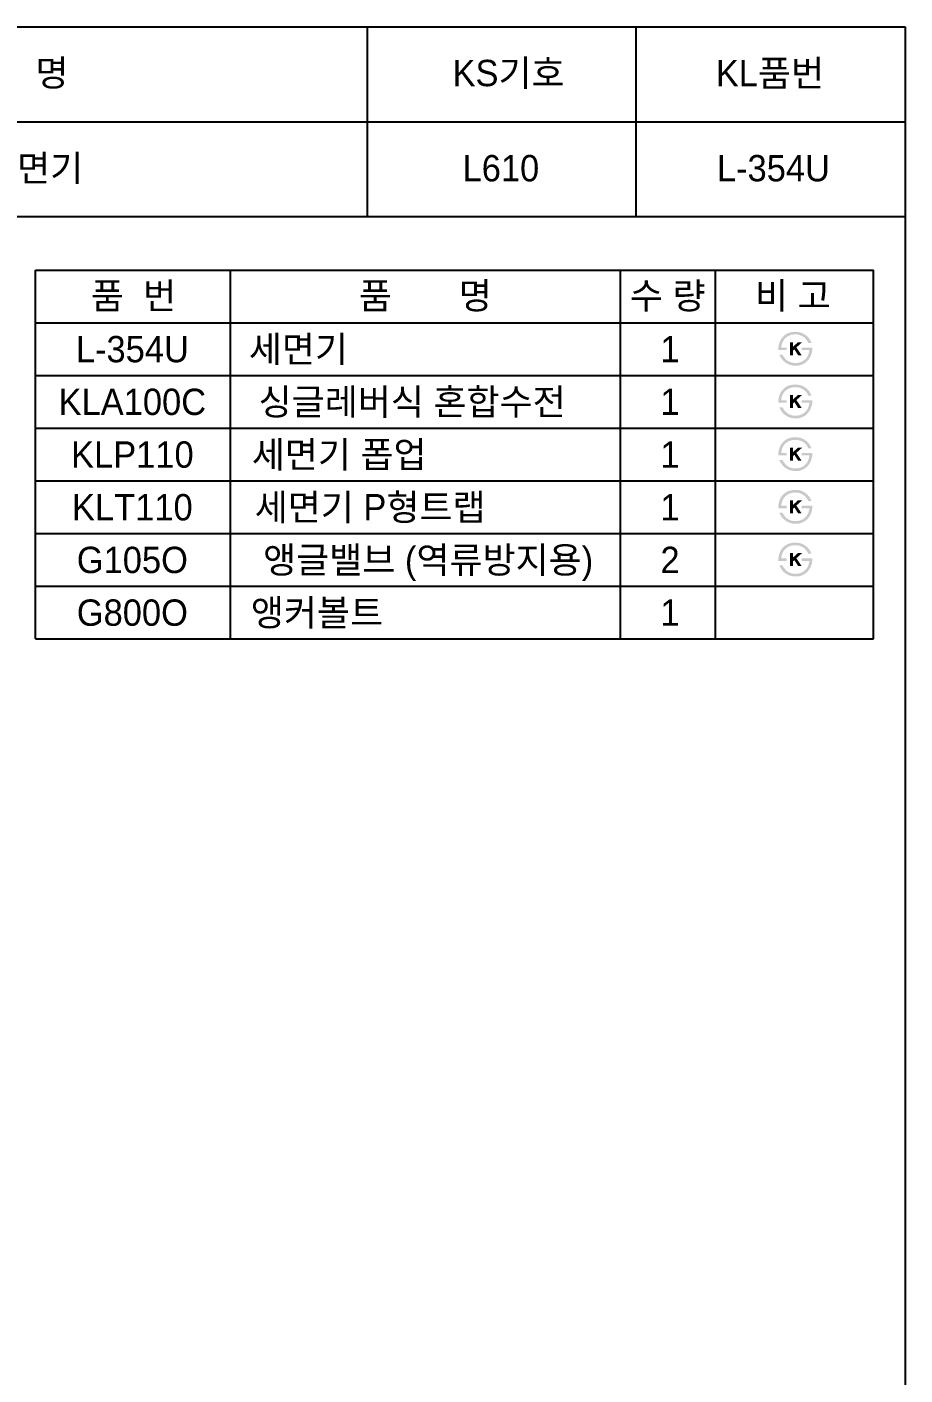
# Model space of a CAD drawing. Header units: millimetres. Extents: x 0 to 1800, y -67 to 2530.
# Drawn here: x 967 to 1800, y 1251 to 2530 of the extents above; entities that cross this region are included whole.
import ezdxf
from ezdxf.enums import TextEntityAlignment as Align

# ---------------------------------------------------------------- set-up
doc = ezdxf.new("R2010")
doc.units = ezdxf.units.MM
doc.layers.add('TEXT', color=7, linetype='Continuous')
doc.layers.add('도각라인', color=7, linetype='Continuous')
doc.styles.add('타이틀', font='H2GTRM.TTF', dxfattribs={"height": 25})

msp = doc.modelspace()

# ---------------------------------------------------------------- hatches: boundary and pattern name
at = {"layer": 'TEXT'}
for points in [[(1679.9, 2223.4), (1679.8, 2223.9), (1679.8, 2224.3), (1679.8, 2224.7), (1679.8, 2225.1), (1679.8, 2225.5), (1679.9, 2225.9), (1679.9, 2226.3), (1679.9, 2226.7), (1680, 2227.1), (1680, 2227.5), (1680.1, 2227.9), (1680.2, 2228.3), (1680.3, 2228.6), (1680.4, 2229), (1680.5, 2229.4), (1680.6, 2229.8), (1680.7, 2230.2), (1680.8, 2230.6), (1681, 2230.9), (1681.1, 2231.3), (1681.3, 2231.7), (1681.4, 2232), (1681.6, 2232.4), (1681.8, 2232.7), (1682, 2233.1), (1682.1, 2233.4), (1682.4, 2233.7), (1682.6, 2234), (1682.8, 2234.4), (1683, 2234.7), (1683.2, 2235), (1683.8, 2235.6), (1684, 2235.9), (1684.3, 2236.2), (1684.6, 2236.5), (1684.9, 2236.8), (1685.2, 2237), (1685.5, 2237.3), (1685.8, 2237.5), (1686.1, 2237.8), (1686.4, 2238), (1686.8, 2238.2), (1687.1, 2238.4), (1687.4, 2238.7), (1687.8, 2238.9), (1688.2, 2239), (1688.5, 2239.2), (1688.9, 2239.4), (1689.3, 2239.6), (1689.7, 2239.7), (1690.2, 2239.9), (1690.6, 2240), (1691, 2240.1), (1691.5, 2240.2), (1691.9, 2240.4), (1692.4, 2240.4), (1692.8, 2240.5), (1693.3, 2240.6), (1693.8, 2240.6), (1694.2, 2240.7), (1694.7, 2240.7), (1695.2, 2240.7), (1695.7, 2240.8), (1696.5, 2240.7), (1696.8, 2240.7), (1697.2, 2240.7), (1697.6, 2240.7), (1697.9, 2240.6), (1698.3, 2240.6), (1698.6, 2240.5), (1699, 2240.5), (1699.3, 2240.4), (1699.7, 2240.3), (1700, 2240.2), (1700.4, 2240.2), (1700.7, 2240.1), (1701, 2240), (1701.4, 2239.9), (1701.7, 2239.8), (1702, 2239.6), (1702.3, 2239.5), (1702.6, 2239.4), (1702.9, 2239.3), (1703.2, 2239.1), (1703.5, 2239), (1703.8, 2238.8), (1704.1, 2238.7), (1704.4, 2238.5), (1704.7, 2238.3), (1705, 2238.1), (1705.2, 2237.9), (1705.5, 2237.8), (1705.8, 2237.6), (1706.1, 2237.4), (1706.5, 2237), (1706.9, 2236.6), (1707.3, 2236.3), (1707.7, 2235.9), (1708, 2235.5), (1708.4, 2235.1), (1708.7, 2234.7), (1709.1, 2234.2), (1709.4, 2233.8), (1709.7, 2233.3), (1710, 2232.8), (1710.3, 2232.3), (1710.5, 2231.8), (1710.8, 2231.3), (1711, 2230.7), (1711.3, 2230.2), (1711.3, 2230.2), (1708.2, 2230.2), (1708.2, 2230.2), (1708.1, 2230.4), (1708, 2230.5), (1708, 2230.7), (1707.9, 2230.9), (1707.8, 2231.1), (1707.7, 2231.2), (1707.7, 2231.4), (1707.6, 2231.6), (1707.5, 2231.7), (1707.4, 2231.9), (1707.3, 2232.1), (1707.2, 2232.2), (1707.1, 2232.4), (1707, 2232.6), (1706.9, 2232.7), (1706.7, 2232.9), (1706.6, 2233), (1706.5, 2233.2), (1706.2, 2233.5), (1705.9, 2233.8), (1705.6, 2234.2), (1705.3, 2234.5), (1705, 2234.8), (1704.7, 2235.1), (1704.3, 2235.4), (1704.1, 2235.5), (1703.8, 2235.7), (1703.6, 2235.9), (1703.4, 2236), (1703.1, 2236.2), (1702.9, 2236.3), (1702.6, 2236.5), (1702.4, 2236.6), (1702.2, 2236.8), (1701.9, 2236.9), (1701.7, 2237), (1701.4, 2237.1), (1701.2, 2237.2), (1700.9, 2237.3), (1700.6, 2237.4), (1700.4, 2237.5), (1700.1, 2237.6), (1699.9, 2237.7), (1699.6, 2237.8), (1699.3, 2237.8), (1699.1, 2237.9), (1698.8, 2238), (1698.5, 2238), (1698.2, 2238.1), (1698, 2238.1), (1697.7, 2238.2), (1697.4, 2238.2), (1697.1, 2238.2), (1696.8, 2238.2), (1696.5, 2238.2), (1696.3, 2238.2), (1696, 2238.3), (1695.6, 2238.2), (1695.3, 2238.2), (1694.9, 2238.2), (1694.6, 2238.2), (1694.3, 2238.2), (1693.9, 2238.1), (1693.6, 2238.1), (1693.3, 2238), (1693, 2238), (1692.7, 2237.9), (1692.3, 2237.9), (1692, 2237.8), (1691.7, 2237.7), (1691.4, 2237.6), (1691.1, 2237.5), (1690.9, 2237.4), (1690.6, 2237.3), (1690.3, 2237.2), (1690, 2237.1), (1689.7, 2236.9), (1689.4, 2236.8), (1689.2, 2236.7), (1688.9, 2236.5), (1688.7, 2236.4), (1688.4, 2236.2), (1688.1, 2236), (1687.9, 2235.9), (1687.6, 2235.7), (1687.4, 2235.5), (1687.2, 2235.3), (1686.9, 2235.1), (1686.7, 2234.9), (1686.5, 2234.7), (1686.2, 2234.5), (1686, 2234.2), (1685.8, 2234), (1685.6, 2233.8), (1685.4, 2233.5), (1685.2, 2233.3), (1685, 2233), (1684.8, 2232.8), (1684.7, 2232.5), (1684.5, 2232.3), (1684.3, 2232), (1684.2, 2231.7), (1684, 2231.5), (1683.9, 2231.2), (1683.8, 2230.9), (1683.7, 2230.6), (1683.5, 2230.3), (1683.4, 2230), (1683.3, 2229.7), (1683.2, 2229.4), (1683.1, 2229.1), (1683, 2228.8), (1683, 2228.5), (1682.9, 2228.2), (1682.8, 2227.8), (1682.8, 2227.5), (1682.7, 2227.2), (1682.7, 2226.8), (1682.7, 2226.5), (1682.6, 2226.1), (1682.6, 2225.8), (1682.6, 2225.8), (1687.8, 2225.8), (1687.8, 2225.8), (1687.8, 2225.8), (1687.8, 2223.4), (1687.8, 2223.4), (1687.8, 2223.4), (1679.9, 2223.4)], [(1712, 2225.8), (1712, 2225.4), (1712, 2224.9), (1712, 2224.5), (1712, 2224.1), (1711.9, 2223.6), (1711.9, 2223.2), (1711.9, 2222.8), (1711.8, 2222.3), (1711.7, 2221.9), (1711.6, 2221.5), (1711.6, 2221.1), (1711.5, 2220.7), (1711.3, 2220.3), (1711.2, 2219.9), (1711.1, 2219.5), (1711, 2219.1), (1710.8, 2218.7), (1710.7, 2218.3), (1710.5, 2217.9), (1710.4, 2217.6), (1710.2, 2217.2), (1710, 2216.8), (1709.8, 2216.5), (1709.6, 2216.1), (1709.4, 2215.8), (1709.2, 2215.5), (1709, 2215.1), (1708.8, 2214.8), (1708.5, 2214.5), (1708.3, 2214.2), (1708, 2213.9), (1707.8, 2213.6), (1707.5, 2213.3), (1707.2, 2213), (1707, 2212.7), (1706.7, 2212.5), (1706.4, 2212.2), (1706.1, 2212), (1705.8, 2211.7), (1705.5, 2211.5), (1705.2, 2211.3), (1704.8, 2211.1), (1704.5, 2210.8), (1704.2, 2210.6), (1703.8, 2210.5), (1703.5, 2210.3), (1703.1, 2210.1), (1702.8, 2209.9), (1702.4, 2209.8), (1702.1, 2209.6), (1701.7, 2209.5), (1701.3, 2209.3), (1700.9, 2209.2), (1700.5, 2209.1), (1700.2, 2209), (1699.8, 2208.9), (1699.4, 2208.8), (1699, 2208.8), (1698.6, 2208.7), (1698.2, 2208.7), (1697.8, 2208.6), (1697.4, 2208.6), (1697, 2208.6), (1696.6, 2208.6), (1695.9, 2208.6), (1695.3, 2208.6), (1694.6, 2208.7), (1694, 2208.7), (1693.3, 2208.8), (1693, 2208.9), (1692.7, 2208.9), (1692.4, 2209), (1692.1, 2209.1), (1691.8, 2209.1), (1691.5, 2209.2), (1691.2, 2209.3), (1691, 2209.4), (1690.7, 2209.5), (1690.4, 2209.6), (1690.1, 2209.7), (1689.8, 2209.8), (1689.5, 2209.9), (1689.3, 2210), (1689, 2210.1), (1688.7, 2210.3), (1688.5, 2210.4), (1688.2, 2210.5), (1687.9, 2210.7), (1687.7, 2210.8), (1687.4, 2211), (1686.9, 2211.3), (1686.6, 2211.5), (1686.4, 2211.7), (1686.1, 2211.9), (1685.9, 2212.1), (1685.6, 2212.3), (1685.4, 2212.5), (1685.1, 2212.7), (1684.9, 2212.9), (1684.7, 2213.1), (1684.5, 2213.3), (1684.2, 2213.6), (1684, 2213.8), (1683.8, 2214), (1683.6, 2214.3), (1683.4, 2214.5), (1683.2, 2214.8), (1683, 2215), (1682.8, 2215.3), (1682.6, 2215.6), (1682.5, 2215.8), (1682.3, 2216.1), (1682.1, 2216.4), (1681.9, 2216.7), (1681.8, 2217), (1681.6, 2217.3), (1681.5, 2217.6), (1681.3, 2217.9), (1681, 2218.5), (1680.8, 2219.1), (1680.8, 2219.1), (1683.7, 2219.1), (1683.7, 2219.1), (1683.9, 2218.7), (1684.2, 2218.3), (1684.4, 2217.9), (1684.6, 2217.5), (1684.9, 2217.1), (1685.1, 2216.8), (1685.4, 2216.4), (1685.7, 2216.1), (1685.9, 2215.7), (1686.2, 2215.4), (1686.5, 2215.1), (1686.8, 2214.8), (1687.1, 2214.5), (1687.4, 2214.3), (1687.7, 2214), (1688, 2213.7), (1688.2, 2213.6), (1688.4, 2213.4), (1688.7, 2213.2), (1688.9, 2213.1), (1689.1, 2212.9), (1689.4, 2212.8), (1689.6, 2212.7), (1689.9, 2212.5), (1690.1, 2212.4), (1690.4, 2212.3), (1690.6, 2212.2), (1690.9, 2212.1), (1691.1, 2212), (1691.4, 2211.9), (1691.7, 2211.8), (1691.9, 2211.7), (1692.2, 2211.6), (1692.5, 2211.5), (1692.7, 2211.5), (1693, 2211.4), (1693.3, 2211.4), (1693.6, 2211.3), (1693.9, 2211.3), (1694.2, 2211.2), (1694.5, 2211.2), (1694.8, 2211.2), (1695.1, 2211.2), (1695.4, 2211.2), (1695.7, 2211.2), (1696, 2211.2), (1696.3, 2211.2), (1697.1, 2211.2), (1697.4, 2211.2), (1697.7, 2211.2), (1698, 2211.3), (1698.2, 2211.3), (1698.5, 2211.3), (1698.7, 2211.4), (1699, 2211.4), (1699.3, 2211.5), (1699.5, 2211.5), (1699.8, 2211.6), (1700, 2211.7), (1700.3, 2211.7), (1700.5, 2211.8), (1700.8, 2211.9), (1701, 2212), (1701.3, 2212.1), (1701.5, 2212.2), (1701.8, 2212.3), (1702, 2212.4), (1702.3, 2212.5), (1702.5, 2212.7), (1702.7, 2212.8), (1703, 2212.9), (1703.2, 2213.1), (1703.4, 2213.2), (1703.7, 2213.4), (1703.9, 2213.5), (1704.1, 2213.7), (1704.3, 2213.9), (1704.6, 2214), (1704.8, 2214.3), (1705.1, 2214.5), (1705.3, 2214.7), (1705.6, 2214.9), (1705.8, 2215.2), (1706, 2215.4), (1706.2, 2215.7), (1706.4, 2215.9), (1706.6, 2216.2), (1706.8, 2216.4), (1707, 2216.7), (1707.2, 2217), (1707.3, 2217.2), (1707.5, 2217.5), (1707.7, 2217.8), (1707.8, 2218.1), (1708, 2218.4), (1708.1, 2218.7), (1708.2, 2219), (1708.3, 2219.3), (1708.4, 2219.6), (1708.6, 2220), (1708.7, 2220.3), (1708.7, 2220.6), (1708.8, 2220.9), (1708.9, 2221.3), (1709, 2221.6), (1709, 2222), (1709.1, 2222.3), (1709.1, 2222.7), (1709.2, 2223.1), (1709.2, 2223.4), (1709.2, 2223.4), (1701.8, 2223.4), (1701.8, 2223.4), (1701.8, 2223.4), (1701.8, 2225.8), (1701.8, 2225.8), (1701.8, 2225.8), (1712, 2225.8)], [(1693.6, 2226.5), (1698.4, 2230.8), (1702.3, 2230.8), (1696.9, 2225.9), (1701.9, 2218.4), (1698.6, 2218.4), (1695, 2224.1), (1693.6, 2222.8), (1693.6, 2218.4), (1690.7, 2218.4), (1690.7, 2230.9), (1693.6, 2230.9)], [(1679.9, 2173.4), (1679.8, 2173.9), (1679.8, 2174.3), (1679.8, 2174.7), (1679.8, 2175.1), (1679.8, 2175.5), (1679.9, 2175.9), (1679.9, 2176.3), (1679.9, 2176.7), (1680, 2177.1), (1680, 2177.5), (1680.1, 2177.9), (1680.2, 2178.3), (1680.3, 2178.6), (1680.4, 2179), (1680.5, 2179.4), (1680.6, 2179.8), (1680.7, 2180.2), (1680.8, 2180.6), (1681, 2180.9), (1681.1, 2181.3), (1681.3, 2181.7), (1681.4, 2182), (1681.6, 2182.4), (1681.8, 2182.7), (1682, 2183.1), (1682.1, 2183.4), (1682.4, 2183.7), (1682.6, 2184), (1682.8, 2184.4), (1683, 2184.7), (1683.2, 2185), (1683.8, 2185.6), (1684, 2185.9), (1684.3, 2186.2), (1684.6, 2186.5), (1684.9, 2186.8), (1685.2, 2187), (1685.5, 2187.3), (1685.8, 2187.5), (1686.1, 2187.8), (1686.4, 2188), (1686.8, 2188.2), (1687.1, 2188.4), (1687.4, 2188.7), (1687.8, 2188.9), (1688.2, 2189), (1688.5, 2189.2), (1688.9, 2189.4), (1689.3, 2189.6), (1689.7, 2189.7), (1690.2, 2189.9), (1690.6, 2190), (1691, 2190.1), (1691.5, 2190.2), (1691.9, 2190.4), (1692.4, 2190.4), (1692.8, 2190.5), (1693.3, 2190.6), (1693.8, 2190.6), (1694.2, 2190.7), (1694.7, 2190.7), (1695.2, 2190.7), (1695.7, 2190.8), (1696.5, 2190.7), (1696.8, 2190.7), (1697.2, 2190.7), (1697.6, 2190.7), (1697.9, 2190.6), (1698.3, 2190.6), (1698.6, 2190.5), (1699, 2190.5), (1699.3, 2190.4), (1699.7, 2190.3), (1700, 2190.2), (1700.4, 2190.2), (1700.7, 2190.1), (1701, 2190), (1701.4, 2189.9), (1701.7, 2189.8), (1702, 2189.6), (1702.3, 2189.5), (1702.6, 2189.4), (1702.9, 2189.3), (1703.2, 2189.1), (1703.5, 2189), (1703.8, 2188.8), (1704.1, 2188.7), (1704.4, 2188.5), (1704.7, 2188.3), (1705, 2188.1), (1705.2, 2187.9), (1705.5, 2187.8), (1705.8, 2187.6), (1706.1, 2187.4), (1706.5, 2187), (1706.9, 2186.6), (1707.3, 2186.3), (1707.7, 2185.9), (1708, 2185.5), (1708.4, 2185.1), (1708.7, 2184.7), (1709.1, 2184.2), (1709.4, 2183.8), (1709.7, 2183.3), (1710, 2182.8), (1710.3, 2182.3), (1710.5, 2181.8), (1710.8, 2181.3), (1711, 2180.7), (1711.3, 2180.2), (1711.3, 2180.2), (1708.2, 2180.2), (1708.2, 2180.2), (1708.1, 2180.4), (1708, 2180.5), (1708, 2180.7), (1707.9, 2180.9), (1707.8, 2181.1), (1707.7, 2181.2), (1707.7, 2181.4), (1707.6, 2181.6), (1707.5, 2181.7), (1707.4, 2181.9), (1707.3, 2182.1), (1707.2, 2182.2), (1707.1, 2182.4), (1707, 2182.6), (1706.9, 2182.7), (1706.7, 2182.9), (1706.6, 2183), (1706.5, 2183.2), (1706.2, 2183.5), (1705.9, 2183.8), (1705.6, 2184.2), (1705.3, 2184.5), (1705, 2184.8), (1704.7, 2185.1), (1704.3, 2185.4), (1704.1, 2185.5), (1703.8, 2185.7), (1703.6, 2185.9), (1703.4, 2186), (1703.1, 2186.2), (1702.9, 2186.3), (1702.6, 2186.5), (1702.4, 2186.6), (1702.2, 2186.8), (1701.9, 2186.9), (1701.7, 2187), (1701.4, 2187.1), (1701.2, 2187.2), (1700.9, 2187.3), (1700.6, 2187.4), (1700.4, 2187.5), (1700.1, 2187.6), (1699.9, 2187.7), (1699.6, 2187.8), (1699.3, 2187.8), (1699.1, 2187.9), (1698.8, 2188), (1698.5, 2188), (1698.2, 2188.1), (1698, 2188.1), (1697.7, 2188.2), (1697.4, 2188.2), (1697.1, 2188.2), (1696.8, 2188.2), (1696.5, 2188.2), (1696.3, 2188.2), (1696, 2188.3), (1695.6, 2188.2), (1695.3, 2188.2), (1694.9, 2188.2), (1694.6, 2188.2), (1694.3, 2188.2), (1693.9, 2188.1), (1693.6, 2188.1), (1693.3, 2188), (1693, 2188), (1692.7, 2187.9), (1692.3, 2187.9), (1692, 2187.8), (1691.7, 2187.7), (1691.4, 2187.6), (1691.1, 2187.5), (1690.9, 2187.4), (1690.6, 2187.3), (1690.3, 2187.2), (1690, 2187.1), (1689.7, 2186.9), (1689.4, 2186.8), (1689.2, 2186.7), (1688.9, 2186.5), (1688.7, 2186.4), (1688.4, 2186.2), (1688.1, 2186), (1687.9, 2185.9), (1687.6, 2185.7), (1687.4, 2185.5), (1687.2, 2185.3), (1686.9, 2185.1), (1686.7, 2184.9), (1686.5, 2184.7), (1686.2, 2184.5), (1686, 2184.2), (1685.8, 2184), (1685.6, 2183.8), (1685.4, 2183.5), (1685.2, 2183.3), (1685, 2183), (1684.8, 2182.8), (1684.7, 2182.5), (1684.5, 2182.3), (1684.3, 2182), (1684.2, 2181.7), (1684, 2181.5), (1683.9, 2181.2), (1683.8, 2180.9), (1683.7, 2180.6), (1683.5, 2180.3), (1683.4, 2180), (1683.3, 2179.7), (1683.2, 2179.4), (1683.1, 2179.1), (1683, 2178.8), (1683, 2178.5), (1682.9, 2178.2), (1682.8, 2177.8), (1682.8, 2177.5), (1682.7, 2177.2), (1682.7, 2176.8), (1682.7, 2176.5), (1682.6, 2176.1), (1682.6, 2175.8), (1682.6, 2175.8), (1687.8, 2175.8), (1687.8, 2175.8), (1687.8, 2175.8), (1687.8, 2173.4), (1687.8, 2173.4), (1687.8, 2173.4), (1679.9, 2173.4)], [(1712, 2175.8), (1712, 2175.4), (1712, 2174.9), (1712, 2174.5), (1712, 2174.1), (1711.9, 2173.6), (1711.9, 2173.2), (1711.9, 2172.8), (1711.8, 2172.3), (1711.7, 2171.9), (1711.6, 2171.5), (1711.6, 2171.1), (1711.5, 2170.7), (1711.3, 2170.3), (1711.2, 2169.9), (1711.1, 2169.5), (1711, 2169.1), (1710.8, 2168.7), (1710.7, 2168.3), (1710.5, 2167.9), (1710.4, 2167.6), (1710.2, 2167.2), (1710, 2166.8), (1709.8, 2166.5), (1709.6, 2166.1), (1709.4, 2165.8), (1709.2, 2165.5), (1709, 2165.1), (1708.8, 2164.8), (1708.5, 2164.5), (1708.3, 2164.2), (1708, 2163.9), (1707.8, 2163.6), (1707.5, 2163.3), (1707.2, 2163), (1707, 2162.7), (1706.7, 2162.5), (1706.4, 2162.2), (1706.1, 2162), (1705.8, 2161.7), (1705.5, 2161.5), (1705.2, 2161.3), (1704.8, 2161.1), (1704.5, 2160.8), (1704.2, 2160.6), (1703.8, 2160.5), (1703.5, 2160.3), (1703.1, 2160.1), (1702.8, 2159.9), (1702.4, 2159.8), (1702.1, 2159.6), (1701.7, 2159.5), (1701.3, 2159.3), (1700.9, 2159.2), (1700.5, 2159.1), (1700.2, 2159), (1699.8, 2158.9), (1699.4, 2158.8), (1699, 2158.8), (1698.6, 2158.7), (1698.2, 2158.7), (1697.8, 2158.6), (1697.4, 2158.6), (1697, 2158.6), (1696.6, 2158.6), (1695.9, 2158.6), (1695.3, 2158.6), (1694.6, 2158.7), (1694, 2158.7), (1693.3, 2158.8), (1693, 2158.9), (1692.7, 2158.9), (1692.4, 2159), (1692.1, 2159.1), (1691.8, 2159.1), (1691.5, 2159.2), (1691.2, 2159.3), (1691, 2159.4), (1690.7, 2159.5), (1690.4, 2159.6), (1690.1, 2159.7), (1689.8, 2159.8), (1689.5, 2159.9), (1689.3, 2160), (1689, 2160.1), (1688.7, 2160.3), (1688.5, 2160.4), (1688.2, 2160.5), (1687.9, 2160.7), (1687.7, 2160.8), (1687.4, 2161), (1686.9, 2161.3), (1686.6, 2161.5), (1686.4, 2161.7), (1686.1, 2161.9), (1685.9, 2162.1), (1685.6, 2162.3), (1685.4, 2162.5), (1685.1, 2162.7), (1684.9, 2162.9), (1684.7, 2163.1), (1684.5, 2163.3), (1684.2, 2163.6), (1684, 2163.8), (1683.8, 2164), (1683.6, 2164.3), (1683.4, 2164.5), (1683.2, 2164.8), (1683, 2165), (1682.8, 2165.3), (1682.6, 2165.6), (1682.5, 2165.8), (1682.3, 2166.1), (1682.1, 2166.4), (1681.9, 2166.7), (1681.8, 2167), (1681.6, 2167.3), (1681.5, 2167.6), (1681.3, 2167.9), (1681, 2168.5), (1680.8, 2169.1), (1680.8, 2169.1), (1683.7, 2169.1), (1683.7, 2169.1), (1683.9, 2168.7), (1684.2, 2168.3), (1684.4, 2167.9), (1684.6, 2167.5), (1684.9, 2167.1), (1685.1, 2166.8), (1685.4, 2166.4), (1685.7, 2166.1), (1685.9, 2165.7), (1686.2, 2165.4), (1686.5, 2165.1), (1686.8, 2164.8), (1687.1, 2164.5), (1687.4, 2164.3), (1687.7, 2164), (1688, 2163.7), (1688.2, 2163.6), (1688.4, 2163.4), (1688.7, 2163.2), (1688.9, 2163.1), (1689.1, 2162.9), (1689.4, 2162.8), (1689.6, 2162.7), (1689.9, 2162.5), (1690.1, 2162.4), (1690.4, 2162.3), (1690.6, 2162.2), (1690.9, 2162.1), (1691.1, 2162), (1691.4, 2161.9), (1691.7, 2161.8), (1691.9, 2161.7), (1692.2, 2161.6), (1692.5, 2161.5), (1692.7, 2161.5), (1693, 2161.4), (1693.3, 2161.4), (1693.6, 2161.3), (1693.9, 2161.3), (1694.2, 2161.2), (1694.5, 2161.2), (1694.8, 2161.2), (1695.1, 2161.2), (1695.4, 2161.2), (1695.7, 2161.2), (1696, 2161.2), (1696.3, 2161.2), (1697.1, 2161.2), (1697.4, 2161.2), (1697.7, 2161.2), (1698, 2161.3), (1698.2, 2161.3), (1698.5, 2161.3), (1698.7, 2161.4), (1699, 2161.4), (1699.3, 2161.5), (1699.5, 2161.5), (1699.8, 2161.6), (1700, 2161.7), (1700.3, 2161.7), (1700.5, 2161.8), (1700.8, 2161.9), (1701, 2162), (1701.3, 2162.1), (1701.5, 2162.2), (1701.8, 2162.3), (1702, 2162.4), (1702.3, 2162.5), (1702.5, 2162.7), (1702.7, 2162.8), (1703, 2162.9), (1703.2, 2163.1), (1703.4, 2163.2), (1703.7, 2163.4), (1703.9, 2163.5), (1704.1, 2163.7), (1704.3, 2163.9), (1704.6, 2164), (1704.8, 2164.3), (1705.1, 2164.5), (1705.3, 2164.7), (1705.6, 2164.9), (1705.8, 2165.2), (1706, 2165.4), (1706.2, 2165.7), (1706.4, 2165.9), (1706.6, 2166.2), (1706.8, 2166.4), (1707, 2166.7), (1707.2, 2167), (1707.3, 2167.2), (1707.5, 2167.5), (1707.7, 2167.8), (1707.8, 2168.1), (1708, 2168.4), (1708.1, 2168.7), (1708.2, 2169), (1708.3, 2169.3), (1708.4, 2169.6), (1708.6, 2170), (1708.7, 2170.3), (1708.7, 2170.6), (1708.8, 2170.9), (1708.9, 2171.3), (1709, 2171.6), (1709, 2172), (1709.1, 2172.3), (1709.1, 2172.7), (1709.2, 2173.1), (1709.2, 2173.4), (1709.2, 2173.4), (1701.8, 2173.4), (1701.8, 2173.4), (1701.8, 2173.4), (1701.8, 2175.8), (1701.8, 2175.8), (1701.8, 2175.8), (1712, 2175.8)], [(1693.6, 2176.5), (1698.4, 2180.8), (1702.3, 2180.8), (1696.9, 2175.9), (1701.9, 2168.4), (1698.6, 2168.4), (1695, 2174.1), (1693.6, 2172.8), (1693.6, 2168.4), (1690.7, 2168.4), (1690.7, 2180.9), (1693.6, 2180.9)], [(1679.9, 2123.4), (1679.8, 2123.9), (1679.8, 2124.3), (1679.8, 2124.7), (1679.8, 2125.1), (1679.8, 2125.5), (1679.9, 2125.9), (1679.9, 2126.3), (1679.9, 2126.7), (1680, 2127.1), (1680, 2127.5), (1680.1, 2127.9), (1680.2, 2128.3), (1680.3, 2128.6), (1680.4, 2129), (1680.5, 2129.4), (1680.6, 2129.8), (1680.7, 2130.2), (1680.8, 2130.6), (1681, 2130.9), (1681.1, 2131.3), (1681.3, 2131.7), (1681.4, 2132), (1681.6, 2132.4), (1681.8, 2132.7), (1682, 2133.1), (1682.1, 2133.4), (1682.4, 2133.7), (1682.6, 2134), (1682.8, 2134.4), (1683, 2134.7), (1683.2, 2135), (1683.8, 2135.6), (1684, 2135.9), (1684.3, 2136.2), (1684.6, 2136.5), (1684.9, 2136.8), (1685.2, 2137), (1685.5, 2137.3), (1685.8, 2137.5), (1686.1, 2137.8), (1686.4, 2138), (1686.8, 2138.2), (1687.1, 2138.4), (1687.4, 2138.7), (1687.8, 2138.9), (1688.2, 2139), (1688.5, 2139.2), (1688.9, 2139.4), (1689.3, 2139.6), (1689.7, 2139.7), (1690.2, 2139.9), (1690.6, 2140), (1691, 2140.1), (1691.5, 2140.2), (1691.9, 2140.4), (1692.4, 2140.4), (1692.8, 2140.5), (1693.3, 2140.6), (1693.8, 2140.6), (1694.2, 2140.7), (1694.7, 2140.7), (1695.2, 2140.7), (1695.7, 2140.8), (1696.5, 2140.7), (1696.8, 2140.7), (1697.2, 2140.7), (1697.6, 2140.7), (1697.9, 2140.6), (1698.3, 2140.6), (1698.6, 2140.5), (1699, 2140.5), (1699.3, 2140.4), (1699.7, 2140.3), (1700, 2140.2), (1700.4, 2140.2), (1700.7, 2140.1), (1701, 2140), (1701.4, 2139.9), (1701.7, 2139.8), (1702, 2139.6), (1702.3, 2139.5), (1702.6, 2139.4), (1702.9, 2139.3), (1703.2, 2139.1), (1703.5, 2139), (1703.8, 2138.8), (1704.1, 2138.7), (1704.4, 2138.5), (1704.7, 2138.3), (1705, 2138.1), (1705.2, 2137.9), (1705.5, 2137.8), (1705.8, 2137.6), (1706.1, 2137.4), (1706.5, 2137), (1706.9, 2136.6), (1707.3, 2136.3), (1707.7, 2135.9), (1708, 2135.5), (1708.4, 2135.1), (1708.7, 2134.7), (1709.1, 2134.2), (1709.4, 2133.8), (1709.7, 2133.3), (1710, 2132.8), (1710.3, 2132.3), (1710.5, 2131.8), (1710.8, 2131.3), (1711, 2130.7), (1711.3, 2130.2), (1711.3, 2130.2), (1708.2, 2130.2), (1708.2, 2130.2), (1708.1, 2130.4), (1708, 2130.5), (1708, 2130.7), (1707.9, 2130.9), (1707.8, 2131.1), (1707.7, 2131.2), (1707.7, 2131.4), (1707.6, 2131.6), (1707.5, 2131.7), (1707.4, 2131.9), (1707.3, 2132.1), (1707.2, 2132.2), (1707.1, 2132.4), (1707, 2132.6), (1706.9, 2132.7), (1706.7, 2132.9), (1706.6, 2133), (1706.5, 2133.2), (1706.2, 2133.5), (1705.9, 2133.8), (1705.6, 2134.2), (1705.3, 2134.5), (1705, 2134.8), (1704.7, 2135.1), (1704.3, 2135.4), (1704.1, 2135.5), (1703.8, 2135.7), (1703.6, 2135.9), (1703.4, 2136), (1703.1, 2136.2), (1702.9, 2136.3), (1702.6, 2136.5), (1702.4, 2136.6), (1702.2, 2136.8), (1701.9, 2136.9), (1701.7, 2137), (1701.4, 2137.1), (1701.2, 2137.2), (1700.9, 2137.3), (1700.6, 2137.4), (1700.4, 2137.5), (1700.1, 2137.6), (1699.9, 2137.7), (1699.6, 2137.8), (1699.3, 2137.8), (1699.1, 2137.9), (1698.8, 2138), (1698.5, 2138), (1698.2, 2138.1), (1698, 2138.1), (1697.7, 2138.2), (1697.4, 2138.2), (1697.1, 2138.2), (1696.8, 2138.2), (1696.5, 2138.2), (1696.3, 2138.2), (1696, 2138.3), (1695.6, 2138.2), (1695.3, 2138.2), (1694.9, 2138.2), (1694.6, 2138.2), (1694.3, 2138.2), (1693.9, 2138.1), (1693.6, 2138.1), (1693.3, 2138), (1693, 2138), (1692.7, 2137.9), (1692.3, 2137.9), (1692, 2137.8), (1691.7, 2137.7), (1691.4, 2137.6), (1691.1, 2137.5), (1690.9, 2137.4), (1690.6, 2137.3), (1690.3, 2137.2), (1690, 2137.1), (1689.7, 2136.9), (1689.4, 2136.8), (1689.2, 2136.7), (1688.9, 2136.5), (1688.7, 2136.4), (1688.4, 2136.2), (1688.1, 2136), (1687.9, 2135.9), (1687.6, 2135.7), (1687.4, 2135.5), (1687.2, 2135.3), (1686.9, 2135.1), (1686.7, 2134.9), (1686.5, 2134.7), (1686.2, 2134.5), (1686, 2134.2), (1685.8, 2134), (1685.6, 2133.8), (1685.4, 2133.5), (1685.2, 2133.3), (1685, 2133), (1684.8, 2132.8), (1684.7, 2132.5), (1684.5, 2132.3), (1684.3, 2132), (1684.2, 2131.7), (1684, 2131.5), (1683.9, 2131.2), (1683.8, 2130.9), (1683.7, 2130.6), (1683.5, 2130.3), (1683.4, 2130), (1683.3, 2129.7), (1683.2, 2129.4), (1683.1, 2129.1), (1683, 2128.8), (1683, 2128.5), (1682.9, 2128.2), (1682.8, 2127.8), (1682.8, 2127.5), (1682.7, 2127.2), (1682.7, 2126.8), (1682.7, 2126.5), (1682.6, 2126.1), (1682.6, 2125.8), (1682.6, 2125.8), (1687.8, 2125.8), (1687.8, 2125.8), (1687.8, 2125.8), (1687.8, 2123.4), (1687.8, 2123.4), (1687.8, 2123.4), (1679.9, 2123.4)], [(1712, 2125.8), (1712, 2125.4), (1712, 2124.9), (1712, 2124.5), (1712, 2124.1), (1711.9, 2123.6), (1711.9, 2123.2), (1711.9, 2122.8), (1711.8, 2122.3), (1711.7, 2121.9), (1711.6, 2121.5), (1711.6, 2121.1), (1711.5, 2120.7), (1711.3, 2120.3), (1711.2, 2119.9), (1711.1, 2119.5), (1711, 2119.1), (1710.8, 2118.7), (1710.7, 2118.3), (1710.5, 2117.9), (1710.4, 2117.6), (1710.2, 2117.2), (1710, 2116.8), (1709.8, 2116.5), (1709.6, 2116.1), (1709.4, 2115.8), (1709.2, 2115.5), (1709, 2115.1), (1708.8, 2114.8), (1708.5, 2114.5), (1708.3, 2114.2), (1708, 2113.9), (1707.8, 2113.6), (1707.5, 2113.3), (1707.2, 2113), (1707, 2112.7), (1706.7, 2112.5), (1706.4, 2112.2), (1706.1, 2112), (1705.8, 2111.7), (1705.5, 2111.5), (1705.2, 2111.3), (1704.8, 2111.1), (1704.5, 2110.8), (1704.2, 2110.6), (1703.8, 2110.5), (1703.5, 2110.3), (1703.1, 2110.1), (1702.8, 2109.9), (1702.4, 2109.8), (1702.1, 2109.6), (1701.7, 2109.5), (1701.3, 2109.3), (1700.9, 2109.2), (1700.5, 2109.1), (1700.2, 2109), (1699.8, 2108.9), (1699.4, 2108.8), (1699, 2108.8), (1698.6, 2108.7), (1698.2, 2108.7), (1697.8, 2108.6), (1697.4, 2108.6), (1697, 2108.6), (1696.6, 2108.6), (1695.9, 2108.6), (1695.3, 2108.6), (1694.6, 2108.7), (1694, 2108.7), (1693.3, 2108.8), (1693, 2108.9), (1692.7, 2108.9), (1692.4, 2109), (1692.1, 2109.1), (1691.8, 2109.1), (1691.5, 2109.2), (1691.2, 2109.3), (1691, 2109.4), (1690.7, 2109.5), (1690.4, 2109.6), (1690.1, 2109.7), (1689.8, 2109.8), (1689.5, 2109.9), (1689.3, 2110), (1689, 2110.1), (1688.7, 2110.3), (1688.5, 2110.4), (1688.2, 2110.5), (1687.9, 2110.7), (1687.7, 2110.8), (1687.4, 2111), (1686.9, 2111.3), (1686.6, 2111.5), (1686.4, 2111.7), (1686.1, 2111.9), (1685.9, 2112.1), (1685.6, 2112.3), (1685.4, 2112.5), (1685.1, 2112.7), (1684.9, 2112.9), (1684.7, 2113.1), (1684.5, 2113.3), (1684.2, 2113.6), (1684, 2113.8), (1683.8, 2114), (1683.6, 2114.3), (1683.4, 2114.5), (1683.2, 2114.8), (1683, 2115), (1682.8, 2115.3), (1682.6, 2115.6), (1682.5, 2115.8), (1682.3, 2116.1), (1682.1, 2116.4), (1681.9, 2116.7), (1681.8, 2117), (1681.6, 2117.3), (1681.5, 2117.6), (1681.3, 2117.9), (1681, 2118.5), (1680.8, 2119.1), (1680.8, 2119.1), (1683.7, 2119.1), (1683.7, 2119.1), (1683.9, 2118.7), (1684.2, 2118.3), (1684.4, 2117.9), (1684.6, 2117.5), (1684.9, 2117.1), (1685.1, 2116.8), (1685.4, 2116.4), (1685.7, 2116.1), (1685.9, 2115.7), (1686.2, 2115.4), (1686.5, 2115.1), (1686.8, 2114.8), (1687.1, 2114.5), (1687.4, 2114.3), (1687.7, 2114), (1688, 2113.7), (1688.2, 2113.6), (1688.4, 2113.4), (1688.7, 2113.2), (1688.9, 2113.1), (1689.1, 2112.9), (1689.4, 2112.8), (1689.6, 2112.7), (1689.9, 2112.5), (1690.1, 2112.4), (1690.4, 2112.3), (1690.6, 2112.2), (1690.9, 2112.1), (1691.1, 2112), (1691.4, 2111.9), (1691.7, 2111.8), (1691.9, 2111.7), (1692.2, 2111.6), (1692.5, 2111.5), (1692.7, 2111.5), (1693, 2111.4), (1693.3, 2111.4), (1693.6, 2111.3), (1693.9, 2111.3), (1694.2, 2111.2), (1694.5, 2111.2), (1694.8, 2111.2), (1695.1, 2111.2), (1695.4, 2111.2), (1695.7, 2111.2), (1696, 2111.2), (1696.3, 2111.2), (1697.1, 2111.2), (1697.4, 2111.2), (1697.7, 2111.2), (1698, 2111.3), (1698.2, 2111.3), (1698.5, 2111.3), (1698.7, 2111.4), (1699, 2111.4), (1699.3, 2111.5), (1699.5, 2111.5), (1699.8, 2111.6), (1700, 2111.7), (1700.3, 2111.7), (1700.5, 2111.8), (1700.8, 2111.9), (1701, 2112), (1701.3, 2112.1), (1701.5, 2112.2), (1701.8, 2112.3), (1702, 2112.4), (1702.3, 2112.5), (1702.5, 2112.7), (1702.7, 2112.8), (1703, 2112.9), (1703.2, 2113.1), (1703.4, 2113.2), (1703.7, 2113.4), (1703.9, 2113.5), (1704.1, 2113.7), (1704.3, 2113.9), (1704.6, 2114), (1704.8, 2114.3), (1705.1, 2114.5), (1705.3, 2114.7), (1705.6, 2114.9), (1705.8, 2115.2), (1706, 2115.4), (1706.2, 2115.7), (1706.4, 2115.9), (1706.6, 2116.2), (1706.8, 2116.4), (1707, 2116.7), (1707.2, 2117), (1707.3, 2117.2), (1707.5, 2117.5), (1707.7, 2117.8), (1707.8, 2118.1), (1708, 2118.4), (1708.1, 2118.7), (1708.2, 2119), (1708.3, 2119.3), (1708.4, 2119.6), (1708.6, 2120), (1708.7, 2120.3), (1708.7, 2120.6), (1708.8, 2120.9), (1708.9, 2121.3), (1709, 2121.6), (1709, 2122), (1709.1, 2122.3), (1709.1, 2122.7), (1709.2, 2123.1), (1709.2, 2123.4), (1709.2, 2123.4), (1701.8, 2123.4), (1701.8, 2123.4), (1701.8, 2123.4), (1701.8, 2125.8), (1701.8, 2125.8), (1701.8, 2125.8), (1712, 2125.8)], [(1693.6, 2126.5), (1698.4, 2130.8), (1702.3, 2130.8), (1696.9, 2125.9), (1701.9, 2118.4), (1698.6, 2118.4), (1695, 2124.1), (1693.6, 2122.8), (1693.6, 2118.4), (1690.7, 2118.4), (1690.7, 2130.9), (1693.6, 2130.9)], [(1679.9, 2073.4), (1679.8, 2073.9), (1679.8, 2074.3), (1679.8, 2074.7), (1679.8, 2075.1), (1679.8, 2075.5), (1679.9, 2075.9), (1679.9, 2076.3), (1679.9, 2076.7), (1680, 2077.1), (1680, 2077.5), (1680.1, 2077.9), (1680.2, 2078.3), (1680.3, 2078.6), (1680.4, 2079), (1680.5, 2079.4), (1680.6, 2079.8), (1680.7, 2080.2), (1680.8, 2080.6), (1681, 2080.9), (1681.1, 2081.3), (1681.3, 2081.7), (1681.4, 2082), (1681.6, 2082.4), (1681.8, 2082.7), (1682, 2083.1), (1682.1, 2083.4), (1682.4, 2083.7), (1682.6, 2084), (1682.8, 2084.4), (1683, 2084.7), (1683.2, 2085), (1683.8, 2085.6), (1684, 2085.9), (1684.3, 2086.2), (1684.6, 2086.5), (1684.9, 2086.8), (1685.2, 2087), (1685.5, 2087.3), (1685.8, 2087.5), (1686.1, 2087.8), (1686.4, 2088), (1686.8, 2088.2), (1687.1, 2088.4), (1687.4, 2088.7), (1687.8, 2088.9), (1688.2, 2089), (1688.5, 2089.2), (1688.9, 2089.4), (1689.3, 2089.6), (1689.7, 2089.7), (1690.2, 2089.9), (1690.6, 2090), (1691, 2090.1), (1691.5, 2090.2), (1691.9, 2090.4), (1692.4, 2090.4), (1692.8, 2090.5), (1693.3, 2090.6), (1693.8, 2090.6), (1694.2, 2090.7), (1694.7, 2090.7), (1695.2, 2090.7), (1695.7, 2090.8), (1696.5, 2090.7), (1696.8, 2090.7), (1697.2, 2090.7), (1697.6, 2090.7), (1697.9, 2090.6), (1698.3, 2090.6), (1698.6, 2090.5), (1699, 2090.5), (1699.3, 2090.4), (1699.7, 2090.3), (1700, 2090.2), (1700.4, 2090.2), (1700.7, 2090.1), (1701, 2090), (1701.4, 2089.9), (1701.7, 2089.8), (1702, 2089.6), (1702.3, 2089.5), (1702.6, 2089.4), (1702.9, 2089.3), (1703.2, 2089.1), (1703.5, 2089), (1703.8, 2088.8), (1704.1, 2088.7), (1704.4, 2088.5), (1704.7, 2088.3), (1705, 2088.1), (1705.2, 2087.9), (1705.5, 2087.8), (1705.8, 2087.6), (1706.1, 2087.4), (1706.5, 2087), (1706.9, 2086.6), (1707.3, 2086.3), (1707.7, 2085.9), (1708, 2085.5), (1708.4, 2085.1), (1708.7, 2084.7), (1709.1, 2084.2), (1709.4, 2083.8), (1709.7, 2083.3), (1710, 2082.8), (1710.3, 2082.3), (1710.5, 2081.8), (1710.8, 2081.3), (1711, 2080.7), (1711.3, 2080.2), (1711.3, 2080.2), (1708.2, 2080.2), (1708.2, 2080.2), (1708.1, 2080.4), (1708, 2080.5), (1708, 2080.7), (1707.9, 2080.9), (1707.8, 2081.1), (1707.7, 2081.2), (1707.7, 2081.4), (1707.6, 2081.6), (1707.5, 2081.7), (1707.4, 2081.9), (1707.3, 2082.1), (1707.2, 2082.2), (1707.1, 2082.4), (1707, 2082.6), (1706.9, 2082.7), (1706.7, 2082.9), (1706.6, 2083), (1706.5, 2083.2), (1706.2, 2083.5), (1705.9, 2083.8), (1705.6, 2084.2), (1705.3, 2084.5), (1705, 2084.8), (1704.7, 2085.1), (1704.3, 2085.4), (1704.1, 2085.5), (1703.8, 2085.7), (1703.6, 2085.9), (1703.4, 2086), (1703.1, 2086.2), (1702.9, 2086.3), (1702.6, 2086.5), (1702.4, 2086.6), (1702.2, 2086.8), (1701.9, 2086.9), (1701.7, 2087), (1701.4, 2087.1), (1701.2, 2087.2), (1700.9, 2087.3), (1700.6, 2087.4), (1700.4, 2087.5), (1700.1, 2087.6), (1699.9, 2087.7), (1699.6, 2087.8), (1699.3, 2087.8), (1699.1, 2087.9), (1698.8, 2088), (1698.5, 2088), (1698.2, 2088.1), (1698, 2088.1), (1697.7, 2088.2), (1697.4, 2088.2), (1697.1, 2088.2), (1696.8, 2088.2), (1696.5, 2088.2), (1696.3, 2088.2), (1696, 2088.3), (1695.6, 2088.2), (1695.3, 2088.2), (1694.9, 2088.2), (1694.6, 2088.2), (1694.3, 2088.2), (1693.9, 2088.1), (1693.6, 2088.1), (1693.3, 2088), (1693, 2088), (1692.7, 2087.9), (1692.3, 2087.9), (1692, 2087.8), (1691.7, 2087.7), (1691.4, 2087.6), (1691.1, 2087.5), (1690.9, 2087.4), (1690.6, 2087.3), (1690.3, 2087.2), (1690, 2087.1), (1689.7, 2086.9), (1689.4, 2086.8), (1689.2, 2086.7), (1688.9, 2086.5), (1688.7, 2086.4), (1688.4, 2086.2), (1688.1, 2086), (1687.9, 2085.9), (1687.6, 2085.7), (1687.4, 2085.5), (1687.2, 2085.3), (1686.9, 2085.1), (1686.7, 2084.9), (1686.5, 2084.7), (1686.2, 2084.5), (1686, 2084.2), (1685.8, 2084), (1685.6, 2083.8), (1685.4, 2083.5), (1685.2, 2083.3), (1685, 2083), (1684.8, 2082.8), (1684.7, 2082.5), (1684.5, 2082.3), (1684.3, 2082), (1684.2, 2081.7), (1684, 2081.5), (1683.9, 2081.2), (1683.8, 2080.9), (1683.7, 2080.6), (1683.5, 2080.3), (1683.4, 2080), (1683.3, 2079.7), (1683.2, 2079.4), (1683.1, 2079.1), (1683, 2078.8), (1683, 2078.5), (1682.9, 2078.2), (1682.8, 2077.8), (1682.8, 2077.5), (1682.7, 2077.2), (1682.7, 2076.8), (1682.7, 2076.5), (1682.6, 2076.1), (1682.6, 2075.8), (1682.6, 2075.8), (1687.8, 2075.8), (1687.8, 2075.8), (1687.8, 2075.8), (1687.8, 2073.4), (1687.8, 2073.4), (1687.8, 2073.4), (1679.9, 2073.4)], [(1712, 2075.8), (1712, 2075.4), (1712, 2074.9), (1712, 2074.5), (1712, 2074.1), (1711.9, 2073.6), (1711.9, 2073.2), (1711.9, 2072.8), (1711.8, 2072.3), (1711.7, 2071.9), (1711.6, 2071.5), (1711.6, 2071.1), (1711.5, 2070.7), (1711.3, 2070.3), (1711.2, 2069.9), (1711.1, 2069.5), (1711, 2069.1), (1710.8, 2068.7), (1710.7, 2068.3), (1710.5, 2067.9), (1710.4, 2067.6), (1710.2, 2067.2), (1710, 2066.8), (1709.8, 2066.5), (1709.6, 2066.1), (1709.4, 2065.8), (1709.2, 2065.5), (1709, 2065.1), (1708.8, 2064.8), (1708.5, 2064.5), (1708.3, 2064.2), (1708, 2063.9), (1707.8, 2063.6), (1707.5, 2063.3), (1707.2, 2063), (1707, 2062.7), (1706.7, 2062.5), (1706.4, 2062.2), (1706.1, 2062), (1705.8, 2061.7), (1705.5, 2061.5), (1705.2, 2061.3), (1704.8, 2061.1), (1704.5, 2060.8), (1704.2, 2060.6), (1703.8, 2060.5), (1703.5, 2060.3), (1703.1, 2060.1), (1702.8, 2059.9), (1702.4, 2059.8), (1702.1, 2059.6), (1701.7, 2059.5), (1701.3, 2059.3), (1700.9, 2059.2), (1700.5, 2059.1), (1700.2, 2059), (1699.8, 2058.9), (1699.4, 2058.8), (1699, 2058.8), (1698.6, 2058.7), (1698.2, 2058.7), (1697.8, 2058.6), (1697.4, 2058.6), (1697, 2058.6), (1696.6, 2058.6), (1695.9, 2058.6), (1695.3, 2058.6), (1694.6, 2058.7), (1694, 2058.7), (1693.3, 2058.8), (1693, 2058.9), (1692.7, 2058.9), (1692.4, 2059), (1692.1, 2059.1), (1691.8, 2059.1), (1691.5, 2059.2), (1691.2, 2059.3), (1691, 2059.4), (1690.7, 2059.5), (1690.4, 2059.6), (1690.1, 2059.7), (1689.8, 2059.8), (1689.5, 2059.9), (1689.3, 2060), (1689, 2060.1), (1688.7, 2060.3), (1688.5, 2060.4), (1688.2, 2060.5), (1687.9, 2060.7), (1687.7, 2060.8), (1687.4, 2061), (1686.9, 2061.3), (1686.6, 2061.5), (1686.4, 2061.7), (1686.1, 2061.9), (1685.9, 2062.1), (1685.6, 2062.3), (1685.4, 2062.5), (1685.1, 2062.7), (1684.9, 2062.9), (1684.7, 2063.1), (1684.5, 2063.3), (1684.2, 2063.6), (1684, 2063.8), (1683.8, 2064), (1683.6, 2064.3), (1683.4, 2064.5), (1683.2, 2064.8), (1683, 2065), (1682.8, 2065.3), (1682.6, 2065.6), (1682.5, 2065.8), (1682.3, 2066.1), (1682.1, 2066.4), (1681.9, 2066.7), (1681.8, 2067), (1681.6, 2067.3), (1681.5, 2067.6), (1681.3, 2067.9), (1681, 2068.5), (1680.8, 2069.1), (1680.8, 2069.1), (1683.7, 2069.1), (1683.7, 2069.1), (1683.9, 2068.7), (1684.2, 2068.3), (1684.4, 2067.9), (1684.6, 2067.5), (1684.9, 2067.1), (1685.1, 2066.8), (1685.4, 2066.4), (1685.7, 2066.1), (1685.9, 2065.7), (1686.2, 2065.4), (1686.5, 2065.1), (1686.8, 2064.8), (1687.1, 2064.5), (1687.4, 2064.3), (1687.7, 2064), (1688, 2063.7), (1688.2, 2063.6), (1688.4, 2063.4), (1688.7, 2063.2), (1688.9, 2063.1), (1689.1, 2062.9), (1689.4, 2062.8), (1689.6, 2062.7), (1689.9, 2062.5), (1690.1, 2062.4), (1690.4, 2062.3), (1690.6, 2062.2), (1690.9, 2062.1), (1691.1, 2062), (1691.4, 2061.9), (1691.7, 2061.8), (1691.9, 2061.7), (1692.2, 2061.6), (1692.5, 2061.5), (1692.7, 2061.5), (1693, 2061.4), (1693.3, 2061.4), (1693.6, 2061.3), (1693.9, 2061.3), (1694.2, 2061.2), (1694.5, 2061.2), (1694.8, 2061.2), (1695.1, 2061.2), (1695.4, 2061.2), (1695.7, 2061.2), (1696, 2061.2), (1696.3, 2061.2), (1697.1, 2061.2), (1697.4, 2061.2), (1697.7, 2061.2), (1698, 2061.3), (1698.2, 2061.3), (1698.5, 2061.3), (1698.7, 2061.4), (1699, 2061.4), (1699.3, 2061.5), (1699.5, 2061.5), (1699.8, 2061.6), (1700, 2061.7), (1700.3, 2061.7), (1700.5, 2061.8), (1700.8, 2061.9), (1701, 2062), (1701.3, 2062.1), (1701.5, 2062.2), (1701.8, 2062.3), (1702, 2062.4), (1702.3, 2062.5), (1702.5, 2062.7), (1702.7, 2062.8), (1703, 2062.9), (1703.2, 2063.1), (1703.4, 2063.2), (1703.7, 2063.4), (1703.9, 2063.5), (1704.1, 2063.7), (1704.3, 2063.9), (1704.6, 2064), (1704.8, 2064.3), (1705.1, 2064.5), (1705.3, 2064.7), (1705.6, 2064.9), (1705.8, 2065.2), (1706, 2065.4), (1706.2, 2065.7), (1706.4, 2065.9), (1706.6, 2066.2), (1706.8, 2066.4), (1707, 2066.7), (1707.2, 2067), (1707.3, 2067.2), (1707.5, 2067.5), (1707.7, 2067.8), (1707.8, 2068.1), (1708, 2068.4), (1708.1, 2068.7), (1708.2, 2069), (1708.3, 2069.3), (1708.4, 2069.6), (1708.6, 2070), (1708.7, 2070.3), (1708.7, 2070.6), (1708.8, 2070.9), (1708.9, 2071.3), (1709, 2071.6), (1709, 2072), (1709.1, 2072.3), (1709.1, 2072.7), (1709.2, 2073.1), (1709.2, 2073.4), (1709.2, 2073.4), (1701.8, 2073.4), (1701.8, 2073.4), (1701.8, 2073.4), (1701.8, 2075.8), (1701.8, 2075.8), (1701.8, 2075.8), (1712, 2075.8)], [(1693.6, 2076.5), (1698.4, 2080.8), (1702.3, 2080.8), (1696.9, 2075.9), (1701.9, 2068.4), (1698.6, 2068.4), (1695, 2074.1), (1693.6, 2072.8), (1693.6, 2068.4), (1690.7, 2068.4), (1690.7, 2080.9), (1693.6, 2080.9)], [(1679.9, 2023.4), (1679.8, 2023.9), (1679.8, 2024.3), (1679.8, 2024.7), (1679.8, 2025.1), (1679.8, 2025.5), (1679.9, 2025.9), (1679.9, 2026.3), (1679.9, 2026.7), (1680, 2027.1), (1680, 2027.5), (1680.1, 2027.9), (1680.2, 2028.3), (1680.3, 2028.6), (1680.4, 2029), (1680.5, 2029.4), (1680.6, 2029.8), (1680.7, 2030.2), (1680.8, 2030.6), (1681, 2030.9), (1681.1, 2031.3), (1681.3, 2031.7), (1681.4, 2032), (1681.6, 2032.4), (1681.8, 2032.7), (1682, 2033.1), (1682.1, 2033.4), (1682.4, 2033.7), (1682.6, 2034), (1682.8, 2034.4), (1683, 2034.7), (1683.2, 2035), (1683.8, 2035.6), (1684, 2035.9), (1684.3, 2036.2), (1684.6, 2036.5), (1684.9, 2036.8), (1685.2, 2037), (1685.5, 2037.3), (1685.8, 2037.5), (1686.1, 2037.8), (1686.4, 2038), (1686.8, 2038.2), (1687.1, 2038.4), (1687.4, 2038.7), (1687.8, 2038.9), (1688.2, 2039), (1688.5, 2039.2), (1688.9, 2039.4), (1689.3, 2039.6), (1689.7, 2039.7), (1690.2, 2039.9), (1690.6, 2040), (1691, 2040.1), (1691.5, 2040.2), (1691.9, 2040.4), (1692.4, 2040.4), (1692.8, 2040.5), (1693.3, 2040.6), (1693.8, 2040.6), (1694.2, 2040.7), (1694.7, 2040.7), (1695.2, 2040.7), (1695.7, 2040.8), (1696.5, 2040.7), (1696.8, 2040.7), (1697.2, 2040.7), (1697.6, 2040.7), (1697.9, 2040.6), (1698.3, 2040.6), (1698.6, 2040.5), (1699, 2040.5), (1699.3, 2040.4), (1699.7, 2040.3), (1700, 2040.2), (1700.4, 2040.2), (1700.7, 2040.1), (1701, 2040), (1701.4, 2039.9), (1701.7, 2039.8), (1702, 2039.6), (1702.3, 2039.5), (1702.6, 2039.4), (1702.9, 2039.3), (1703.2, 2039.1), (1703.5, 2039), (1703.8, 2038.8), (1704.1, 2038.7), (1704.4, 2038.5), (1704.7, 2038.3), (1705, 2038.1), (1705.2, 2037.9), (1705.5, 2037.8), (1705.8, 2037.6), (1706.1, 2037.4), (1706.5, 2037), (1706.9, 2036.6), (1707.3, 2036.3), (1707.7, 2035.9), (1708, 2035.5), (1708.4, 2035.1), (1708.7, 2034.7), (1709.1, 2034.2), (1709.4, 2033.8), (1709.7, 2033.3), (1710, 2032.8), (1710.3, 2032.3), (1710.5, 2031.8), (1710.8, 2031.3), (1711, 2030.7), (1711.3, 2030.2), (1711.3, 2030.2), (1708.2, 2030.2), (1708.2, 2030.2), (1708.1, 2030.4), (1708, 2030.5), (1708, 2030.7), (1707.9, 2030.9), (1707.8, 2031.1), (1707.7, 2031.2), (1707.7, 2031.4), (1707.6, 2031.6), (1707.5, 2031.7), (1707.4, 2031.9), (1707.3, 2032.1), (1707.2, 2032.2), (1707.1, 2032.4), (1707, 2032.6), (1706.9, 2032.7), (1706.7, 2032.9), (1706.6, 2033), (1706.5, 2033.2), (1706.2, 2033.5), (1705.9, 2033.8), (1705.6, 2034.2), (1705.3, 2034.5), (1705, 2034.8), (1704.7, 2035.1), (1704.3, 2035.4), (1704.1, 2035.5), (1703.8, 2035.7), (1703.6, 2035.9), (1703.4, 2036), (1703.1, 2036.2), (1702.9, 2036.3), (1702.6, 2036.5), (1702.4, 2036.6), (1702.2, 2036.8), (1701.9, 2036.9), (1701.7, 2037), (1701.4, 2037.1), (1701.2, 2037.2), (1700.9, 2037.3), (1700.6, 2037.4), (1700.4, 2037.5), (1700.1, 2037.6), (1699.9, 2037.7), (1699.6, 2037.8), (1699.3, 2037.8), (1699.1, 2037.9), (1698.8, 2038), (1698.5, 2038), (1698.2, 2038.1), (1698, 2038.1), (1697.7, 2038.2), (1697.4, 2038.2), (1697.1, 2038.2), (1696.8, 2038.2), (1696.5, 2038.2), (1696.3, 2038.2), (1696, 2038.3), (1695.6, 2038.2), (1695.3, 2038.2), (1694.9, 2038.2), (1694.6, 2038.2), (1694.3, 2038.2), (1693.9, 2038.1), (1693.6, 2038.1), (1693.3, 2038), (1693, 2038), (1692.7, 2037.9), (1692.3, 2037.9), (1692, 2037.8), (1691.7, 2037.7), (1691.4, 2037.6), (1691.1, 2037.5), (1690.9, 2037.4), (1690.6, 2037.3), (1690.3, 2037.2), (1690, 2037.1), (1689.7, 2036.9), (1689.4, 2036.8), (1689.2, 2036.7), (1688.9, 2036.5), (1688.7, 2036.4), (1688.4, 2036.2), (1688.1, 2036), (1687.9, 2035.9), (1687.6, 2035.7), (1687.4, 2035.5), (1687.2, 2035.3), (1686.9, 2035.1), (1686.7, 2034.9), (1686.5, 2034.7), (1686.2, 2034.5), (1686, 2034.2), (1685.8, 2034), (1685.6, 2033.8), (1685.4, 2033.5), (1685.2, 2033.3), (1685, 2033), (1684.8, 2032.8), (1684.7, 2032.5), (1684.5, 2032.3), (1684.3, 2032), (1684.2, 2031.7), (1684, 2031.5), (1683.9, 2031.2), (1683.8, 2030.9), (1683.7, 2030.6), (1683.5, 2030.3), (1683.4, 2030), (1683.3, 2029.7), (1683.2, 2029.4), (1683.1, 2029.1), (1683, 2028.8), (1683, 2028.5), (1682.9, 2028.2), (1682.8, 2027.8), (1682.8, 2027.5), (1682.7, 2027.2), (1682.7, 2026.8), (1682.7, 2026.5), (1682.6, 2026.1), (1682.6, 2025.8), (1682.6, 2025.8), (1687.8, 2025.8), (1687.8, 2025.8), (1687.8, 2025.8), (1687.8, 2023.4), (1687.8, 2023.4), (1687.8, 2023.4), (1679.9, 2023.4)], [(1712, 2025.8), (1712, 2025.4), (1712, 2024.9), (1712, 2024.5), (1712, 2024.1), (1711.9, 2023.6), (1711.9, 2023.2), (1711.9, 2022.8), (1711.8, 2022.3), (1711.7, 2021.9), (1711.6, 2021.5), (1711.6, 2021.1), (1711.5, 2020.7), (1711.3, 2020.3), (1711.2, 2019.9), (1711.1, 2019.5), (1711, 2019.1), (1710.8, 2018.7), (1710.7, 2018.3), (1710.5, 2017.9), (1710.4, 2017.6), (1710.2, 2017.2), (1710, 2016.8), (1709.8, 2016.5), (1709.6, 2016.1), (1709.4, 2015.8), (1709.2, 2015.5), (1709, 2015.1), (1708.8, 2014.8), (1708.5, 2014.5), (1708.3, 2014.2), (1708, 2013.9), (1707.8, 2013.6), (1707.5, 2013.3), (1707.2, 2013), (1707, 2012.7), (1706.7, 2012.5), (1706.4, 2012.2), (1706.1, 2012), (1705.8, 2011.7), (1705.5, 2011.5), (1705.2, 2011.3), (1704.8, 2011.1), (1704.5, 2010.8), (1704.2, 2010.6), (1703.8, 2010.5), (1703.5, 2010.3), (1703.1, 2010.1), (1702.8, 2009.9), (1702.4, 2009.8), (1702.1, 2009.6), (1701.7, 2009.5), (1701.3, 2009.3), (1700.9, 2009.2), (1700.5, 2009.1), (1700.2, 2009), (1699.8, 2008.9), (1699.4, 2008.8), (1699, 2008.8), (1698.6, 2008.7), (1698.2, 2008.7), (1697.8, 2008.6), (1697.4, 2008.6), (1697, 2008.6), (1696.6, 2008.6), (1695.9, 2008.6), (1695.3, 2008.6), (1694.6, 2008.7), (1694, 2008.7), (1693.3, 2008.8), (1693, 2008.9), (1692.7, 2008.9), (1692.4, 2009), (1692.1, 2009.1), (1691.8, 2009.1), (1691.5, 2009.2), (1691.2, 2009.3), (1691, 2009.4), (1690.7, 2009.5), (1690.4, 2009.6), (1690.1, 2009.7), (1689.8, 2009.8), (1689.5, 2009.9), (1689.3, 2010), (1689, 2010.1), (1688.7, 2010.3), (1688.5, 2010.4), (1688.2, 2010.5), (1687.9, 2010.7), (1687.7, 2010.8), (1687.4, 2011), (1686.9, 2011.3), (1686.6, 2011.5), (1686.4, 2011.7), (1686.1, 2011.9), (1685.9, 2012.1), (1685.6, 2012.3), (1685.4, 2012.5), (1685.1, 2012.7), (1684.9, 2012.9), (1684.7, 2013.1), (1684.5, 2013.3), (1684.2, 2013.6), (1684, 2013.8), (1683.8, 2014), (1683.6, 2014.3), (1683.4, 2014.5), (1683.2, 2014.8), (1683, 2015), (1682.8, 2015.3), (1682.6, 2015.6), (1682.5, 2015.8), (1682.3, 2016.1), (1682.1, 2016.4), (1681.9, 2016.7), (1681.8, 2017), (1681.6, 2017.3), (1681.5, 2017.6), (1681.3, 2017.9), (1681, 2018.5), (1680.8, 2019.1), (1680.8, 2019.1), (1683.7, 2019.1), (1683.7, 2019.1), (1683.9, 2018.7), (1684.2, 2018.3), (1684.4, 2017.9), (1684.6, 2017.5), (1684.9, 2017.1), (1685.1, 2016.8), (1685.4, 2016.4), (1685.7, 2016.1), (1685.9, 2015.7), (1686.2, 2015.4), (1686.5, 2015.1), (1686.8, 2014.8), (1687.1, 2014.5), (1687.4, 2014.3), (1687.7, 2014), (1688, 2013.7), (1688.2, 2013.6), (1688.4, 2013.4), (1688.7, 2013.2), (1688.9, 2013.1), (1689.1, 2012.9), (1689.4, 2012.8), (1689.6, 2012.7), (1689.9, 2012.5), (1690.1, 2012.4), (1690.4, 2012.3), (1690.6, 2012.2), (1690.9, 2012.1), (1691.1, 2012), (1691.4, 2011.9), (1691.7, 2011.8), (1691.9, 2011.7), (1692.2, 2011.6), (1692.5, 2011.5), (1692.7, 2011.5), (1693, 2011.4), (1693.3, 2011.4), (1693.6, 2011.3), (1693.9, 2011.3), (1694.2, 2011.2), (1694.5, 2011.2), (1694.8, 2011.2), (1695.1, 2011.2), (1695.4, 2011.2), (1695.7, 2011.2), (1696, 2011.2), (1696.3, 2011.2), (1697.1, 2011.2), (1697.4, 2011.2), (1697.7, 2011.2), (1698, 2011.3), (1698.2, 2011.3), (1698.5, 2011.3), (1698.7, 2011.4), (1699, 2011.4), (1699.3, 2011.5), (1699.5, 2011.5), (1699.8, 2011.6), (1700, 2011.7), (1700.3, 2011.7), (1700.5, 2011.8), (1700.8, 2011.9), (1701, 2012), (1701.3, 2012.1), (1701.5, 2012.2), (1701.8, 2012.3), (1702, 2012.4), (1702.3, 2012.5), (1702.5, 2012.7), (1702.7, 2012.8), (1703, 2012.9), (1703.2, 2013.1), (1703.4, 2013.2), (1703.7, 2013.4), (1703.9, 2013.5), (1704.1, 2013.7), (1704.3, 2013.9), (1704.6, 2014), (1704.8, 2014.3), (1705.1, 2014.5), (1705.3, 2014.7), (1705.6, 2014.9), (1705.8, 2015.2), (1706, 2015.4), (1706.2, 2015.7), (1706.4, 2015.9), (1706.6, 2016.2), (1706.8, 2016.4), (1707, 2016.7), (1707.2, 2017), (1707.3, 2017.2), (1707.5, 2017.5), (1707.7, 2017.8), (1707.8, 2018.1), (1708, 2018.4), (1708.1, 2018.7), (1708.2, 2019), (1708.3, 2019.3), (1708.4, 2019.6), (1708.6, 2020), (1708.7, 2020.3), (1708.7, 2020.6), (1708.8, 2020.9), (1708.9, 2021.3), (1709, 2021.6), (1709, 2022), (1709.1, 2022.3), (1709.1, 2022.7), (1709.2, 2023.1), (1709.2, 2023.4), (1709.2, 2023.4), (1701.8, 2023.4), (1701.8, 2023.4), (1701.8, 2023.4), (1701.8, 2025.8), (1701.8, 2025.8), (1701.8, 2025.8), (1712, 2025.8)], [(1693.6, 2026.5), (1698.4, 2030.8), (1702.3, 2030.8), (1696.9, 2025.9), (1701.9, 2018.4), (1698.6, 2018.4), (1695, 2024.1), (1693.6, 2022.8), (1693.6, 2018.4), (1690.7, 2018.4), (1690.7, 2030.9), (1693.6, 2030.9)]]:
    msp.add_hatch(color=256, dxfattribs=at).paths.add_polyline_path(points, flags=0)

# ---------------------------------------------------------------- linework, layer by layer
msp.add_line((975, 2299.3), (1770, 2299.3), dxfattribs=at)
at = {"layer": '도각라인'}
for p, q in [((0, 2530), (1800, 2530)), ((1290, 2350), (1290, 2530)), ((1545, 2350), (1545, 2530)), ((1800, 2530), (1800, 0)), ((520, 2440), (1800, 2440)), ((0, 2350), (1800, 2350)), ((975, 1949.3), (975, 2299.3)), ((1160, 1949.3), (1160, 2299.3)), ((1530, 1949.3), (1530, 2299.3)), ((1620, 1949.3), (1620, 2299.3)), ((1770, 1949.3), (1770, 2299.3)), ((975, 2249.3), (1770, 2249.3)), ((975, 2199.3), (1770, 2199.3)), ((975, 2149.3), (1770, 2149.3)), ((975, 2099.3), (1770, 2099.3)), ((975, 2049.3), (1770, 2049.3)), ((975, 1999.3), (1770, 1999.3)), ((975, 1949.3), (1770, 1949.3))]:
    msp.add_line(p, q, dxfattribs=at)

# ---------------------------------------------------------------- texts
at = {"layer": 'TEXT', "style": '타이틀'}
for s, p in [('품             명', (915.7, 2486.4)), ('KS기호', (1423.8, 2486.3)), ('KL품번', (1671.8, 2486.1)), ('평면붙임 세면기', (905.8, 2396)), ('L610', (1416.5, 2396)), ('L-354U', (1675.1, 2396)), ('품  번', (1067.9, 2275)), ('품       명', (1344.8, 2275)), ('수 량', (1574.8, 2275)), ('비 고', (1693.6, 2275)), ('세면기', (1224.4, 2224.3)), ('L-354U', (1066.8, 2224.3)), ('1', (1577, 2224.3)), ('싱글레버식 혼합수전', (1332.3, 2174.3)), ('KLA100C', (1066.8, 2174.3)), ('1', (1577, 2174.3)), ('KLP110', (1066.8, 2124.3)), ('세면기 폽업', (1263.1, 2124.3)), ('1', (1577, 2124.3)), ('KLT110', (1066.8, 2074.3)), ('세면기 P형트랩', (1292.4, 2074.3)), ('1', (1577, 2074.3)), ('G105O', (1066.8, 2024.3)), ('앵글밸브 (역류방지용)', (1347.5, 2024.3)), ('2', (1577, 2024.3)), ('G800O', (1066.8, 1974.3)), ('앵커볼트', (1242, 1974.3)), ('1', (1577, 1974.3))]:
    msp.add_text(s, height=25, dxfattribs=at).set_placement(p, align=Align.MIDDLE_CENTER)

doc.saveas('drawing.dxf')
